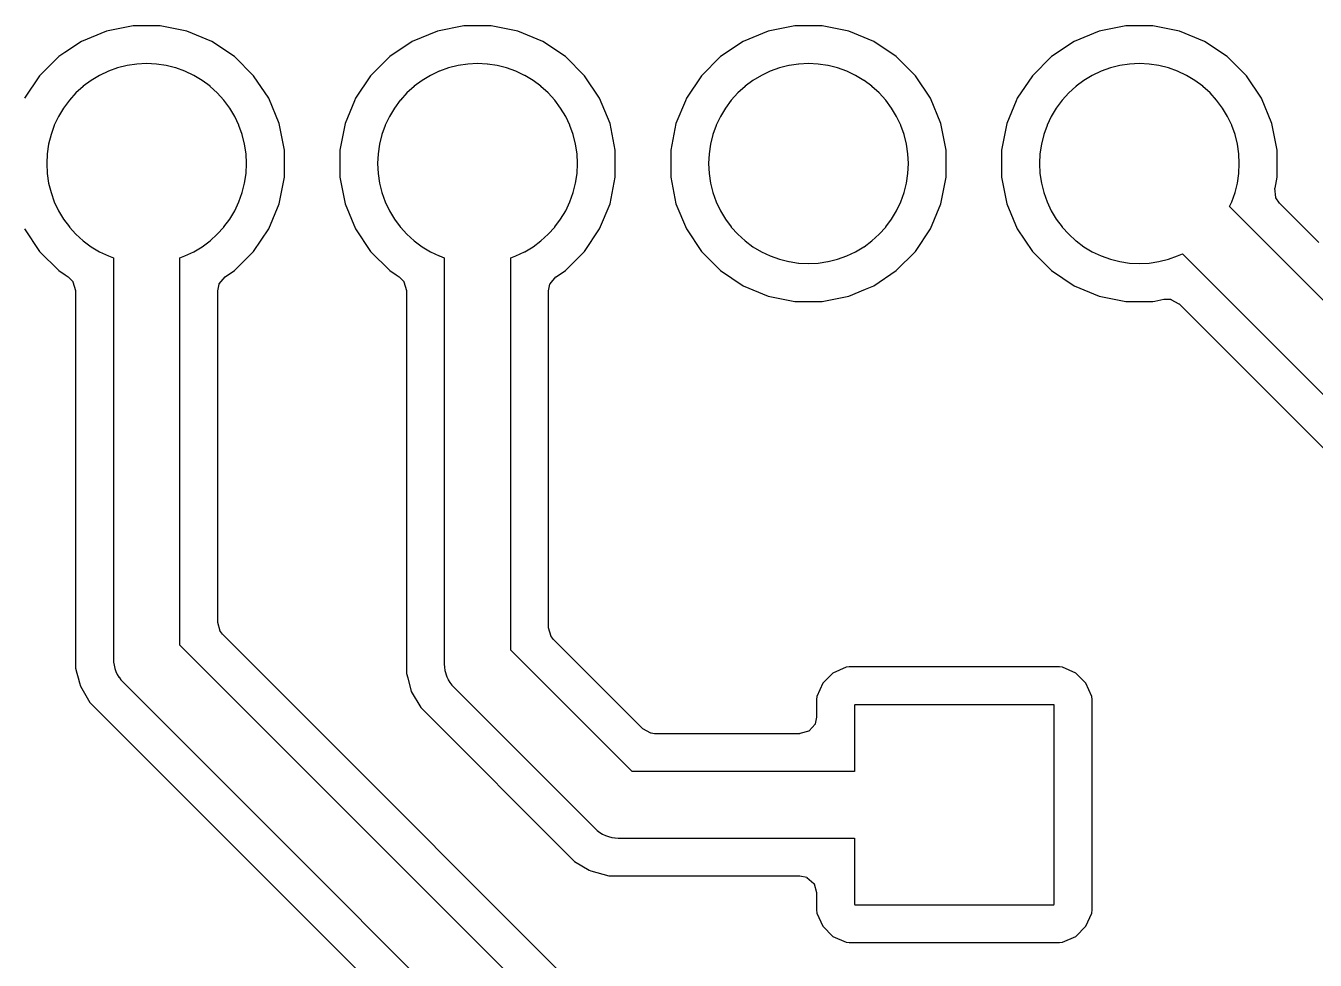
# Model space of a CAD drawing. Header units: metres. Extents: x 92.3 to 181.5, y -134.8 to -50.6.
# Drawn here: x 107.66 to 117.56, y -74.75 to -67.58 of the extents above; entities that cross this region are included whole.
import ezdxf

# ---------------------------------------------------------------- set-up
doc = ezdxf.new("R2010")
doc.units = ezdxf.units.M

msp = doc.modelspace()

# ---------------------------------------------------------------- linework, layer by layer
for points in [[(112.4382, -75.5167), (109.1733, -72.2518), (109.1732, -72.2517), (109.1731, -72.2516), (109.173, -72.2515), (109.1729, -72.2514), (109.1563, -72.2308), (109.1562, -72.2307), (109.1561, -72.2306), (109.1561, -72.2305), (109.156, -72.2304), (109.1559, -72.2303), (109.1559, -72.2302), (109.1558, -72.2301), (109.1558, -72.23), (109.1557, -72.2299), (109.1556, -72.2297), (109.1556, -72.2296), (109.1555, -72.2295), (109.1555, -72.2294), (109.1555, -72.2293), (109.1554, -72.2292), (109.1554, -72.2291), (109.1357, -72.162), (109.1357, -72.1619), (109.1356, -72.1618), (109.1356, -72.1617), (109.1356, -72.1616), (109.1356, -72.1614), (109.1356, -72.1613), (109.1355, -72.1612), (109.1355, -72.1611), (109.1355, -72.161), (109.1355, -72.1609), (109.1355, -72.1607), (109.1355, -72.1606), (109.1355, -69.6163), (109.1355, -69.6162), (109.1355, -69.616), (109.1355, -69.6159), (109.1355, -69.6158), (109.1355, -69.6157), (109.1356, -69.6155), (109.1356, -69.6154), (109.1356, -69.6153), (109.1459, -69.5658), (109.1459, -69.5657), (109.146, -69.5656), (109.146, -69.5654), (109.146, -69.5653), (109.1461, -69.5652), (109.1461, -69.5651), (109.1462, -69.565), (109.1462, -69.5649), (109.1463, -69.5647), (109.1463, -69.5646), (109.1464, -69.5645), (109.1464, -69.5644), (109.1465, -69.5643), (109.1465, -69.5642), (109.1466, -69.5641), (109.1467, -69.564), (109.1467, -69.5639), (109.1468, -69.5638), (109.1469, -69.5637), (109.147, -69.5636), (109.1918, -69.51), (109.1919, -69.5099), (109.1919, -69.5098), (109.192, -69.5097), (109.1921, -69.5096), (109.1922, -69.5096), (109.1923, -69.5095), (109.1924, -69.5094), (109.1925, -69.5093), (109.1925, -69.5093), (109.1926, -69.5092), (109.1927, -69.5091), (109.1928, -69.509), (109.2641, -69.4614), (109.4114, -69.3141), (109.5271, -69.1409), (109.6069, -68.9485), (109.6475, -68.7442), (109.6475, -68.5358), (109.6069, -68.3315), (109.5271, -68.1391), (109.4114, -67.9659), (109.2641, -67.8186), (109.0909, -67.7029), (108.8985, -67.6231), (108.6942, -67.5825), (108.4858, -67.5825), (108.2815, -67.6231), (108.0891, -67.7029), (107.9613, -67.7883), (107.9159, -67.8186), (107.7686, -67.9659), (107.6529, -68.1391)], [(110.1929, -69.1409), (110.3086, -69.3141), (110.4559, -69.4614), (110.5053, -69.4945), (110.5272, -69.509), (110.5273, -69.5091), (110.5274, -69.5092), (110.5275, -69.5093), (110.5276, -69.5094), (110.5277, -69.5094), (110.5278, -69.5095), (110.5279, -69.5096), (110.528, -69.5097), (110.5634, -69.5458), (110.5635, -69.5458), (110.5635, -69.5459), (110.5636, -69.546), (110.5637, -69.5461), (110.5638, -69.5462), (110.5639, -69.5463), (110.5639, -69.5464), (110.564, -69.5465), (110.5641, -69.5466), (110.5641, -69.5467), (110.5642, -69.5468), (110.5642, -69.5469), (110.5643, -69.5471), (110.5644, -69.5472), (110.5644, -69.5473), (110.5645, -69.5474), (110.5645, -69.5475), (110.5645, -69.5476), (110.5646, -69.5477), (110.5646, -69.5479), (110.5843, -69.6149), (110.5843, -69.615), (110.5844, -69.6151), (110.5844, -69.6152), (110.5844, -69.6154), (110.5844, -69.6155), (110.5844, -69.6156), (110.5845, -69.6157), (110.5845, -69.6158), (110.5845, -69.6159), (110.5845, -69.6161), (110.5845, -69.6162), (110.5845, -69.6163), (110.5845, -72.5518), (110.5937, -72.5862), (110.6217, -72.6906), (110.6935, -72.8149), (111.8751, -73.9965), (111.9871, -74.0612), (111.9994, -74.0683), (112.1382, -74.1055), (113.6035, -74.1055), (113.6036, -74.1055), (113.6037, -74.1055), (113.6039, -74.1055), (113.604, -74.1055), (113.6041, -74.1055), (113.6042, -74.1056), (113.6043, -74.1056), (113.6044, -74.1056), (113.6046, -74.1056), (113.6561, -74.1168), (113.6562, -74.1168), (113.6563, -74.1169), (113.6564, -74.1169), (113.6566, -74.117), (113.6567, -74.117), (113.6568, -74.117), (113.6569, -74.1171), (113.657, -74.1171), (113.6571, -74.1172), (113.6572, -74.1172), (113.6574, -74.1173), (113.6575, -74.1174), (113.6576, -74.1174), (113.6577, -74.1175), (113.6578, -74.1175), (113.6579, -74.1176), (113.658, -74.1177), (113.6581, -74.1178), (113.6582, -74.1178), (113.6583, -74.1179), (113.7111, -74.1637), (113.7112, -74.1638), (113.7113, -74.1638), (113.7114, -74.1639), (113.7114, -74.164), (113.7115, -74.1641), (113.7116, -74.1642), (113.7117, -74.1643), (113.7118, -74.1644), (113.7118, -74.1645), (113.7119, -74.1646), (113.712, -74.1647), (113.7121, -74.1648), (113.7121, -74.1649), (113.7122, -74.165), (113.7122, -74.1651), (113.7123, -74.1652), (113.7124, -74.1654), (113.7124, -74.1655), (113.7124, -74.1656), (113.7125, -74.1657), (113.7125, -74.1658), (113.7126, -74.1659), (113.7126, -74.1661), (113.7323, -74.2331), (113.7323, -74.2332), (113.7324, -74.2333), (113.7324, -74.2334), (113.7324, -74.2336), (113.7324, -74.2337), (113.7324, -74.2338), (113.7325, -74.2339), (113.7325, -74.234), (113.7325, -74.2341), (113.7325, -74.2343), (113.7325, -74.2344), (113.7325, -74.2345), (113.7325, -74.3666), (113.7353, -74.3907), (113.78, -74.4919), (113.8581, -74.57), (113.9593, -74.6147), (113.9834, -74.6175), (115.5966, -74.6175), (115.6207, -74.6147), (115.7219, -74.57), (115.8, -74.4919), (115.8447, -74.3907), (115.8475, -74.3666), (115.8475, -72.7534), (115.8447, -72.7293), (115.8, -72.6281), (115.7219, -72.55), (115.6207, -72.5053), (115.5966, -72.5025), (113.9834, -72.5025), (113.9593, -72.5053), (113.8581, -72.55), (113.78, -72.6281), (113.7353, -72.7293), (113.7325, -72.7534), (113.7325, -72.8855), (113.7325, -72.8856), (113.7325, -72.8857), (113.7325, -72.8859), (113.7325, -72.886), (113.7325, -72.8861), (113.7324, -72.8862), (113.7324, -72.8863), (113.7324, -72.8864), (113.7324, -72.8866), (113.7212, -72.9381), (113.7212, -72.9382), (113.7211, -72.9383), (113.7211, -72.9384), (113.7211, -72.9386), (113.721, -72.9387), (113.721, -72.9388), (113.7209, -72.9389), (113.7209, -72.939), (113.7208, -72.9391), (113.7208, -72.9392), (113.7207, -72.9394), (113.7206, -72.9395), (113.7206, -72.9396), (113.7205, -72.9397), (113.7205, -72.9398), (113.7204, -72.9399), (113.7203, -72.94), (113.7202, -72.9401), (113.7202, -72.9402), (113.7201, -72.9403), (113.6743, -72.9931), (113.6742, -72.9932), (113.6742, -72.9933), (113.6741, -72.9934), (113.674, -72.9934), (113.6739, -72.9935), (113.6738, -72.9936), (113.6737, -72.9937), (113.6736, -72.9938), (113.6735, -72.9938), (113.6734, -72.9939), (113.6733, -72.994), (113.6732, -72.9941), (113.6731, -72.9941), (113.673, -72.9942), (113.6729, -72.9942), (113.6728, -72.9943), (113.6726, -72.9944), (113.6725, -72.9944), (113.6724, -72.9944), (113.6723, -72.9945), (113.6722, -72.9945), (113.6721, -72.9946), (113.6719, -72.9946), (113.6049, -73.0143), (113.6048, -73.0143), (113.6047, -73.0144), (113.6046, -73.0144), (113.6044, -73.0144), (113.6043, -73.0144), (113.6042, -73.0144), (113.6041, -73.0145), (113.604, -73.0145), (113.6039, -73.0145), (113.6037, -73.0145), (113.6036, -73.0145), (113.6035, -73.0145), (112.4894, -73.0145), (112.4893, -73.0145), (112.4891, -73.0145), (112.489, -73.0145), (112.4889, -73.0145), (112.4625, -73.0116), (112.4624, -73.0116), (112.4623, -73.0116), (112.4621, -73.0116), (112.462, -73.0116), (112.4619, -73.0115), (112.4618, -73.0115), (112.4617, -73.0115), (112.4615, -73.0114), (112.4614, -73.0114), (112.4613, -73.0114), (112.4612, -73.0113), (112.4611, -73.0113), (112.461, -73.0112), (112.4609, -73.0112), (112.4607, -73.0111), (112.4606, -73.0111), (112.3993, -72.9776), (112.3992, -72.9775), (112.3991, -72.9775), (112.399, -72.9774), (112.3989, -72.9773), (112.3988, -72.9773), (112.3987, -72.9772), (112.3986, -72.9771), (112.3985, -72.977), (112.3984, -72.977), (112.3983, -72.9769), (112.3983, -72.9768), (112.3982, -72.9767), (111.7133, -72.2918), (111.7132, -72.2917), (111.7131, -72.2916), (111.713, -72.2915), (111.7129, -72.2914), (111.6963, -72.2708), (111.6962, -72.2707), (111.6961, -72.2706), (111.6961, -72.2705), (111.696, -72.2704), (111.6959, -72.2703), (111.6959, -72.2702), (111.6958, -72.2701), (111.6958, -72.27), (111.6957, -72.2699), (111.6956, -72.2697), (111.6956, -72.2696), (111.6955, -72.2695), (111.6955, -72.2694), (111.6955, -72.2693), (111.6954, -72.2692), (111.6954, -72.2691), (111.6757, -72.202), (111.6757, -72.2019), (111.6756, -72.2018), (111.6756, -72.2017), (111.6756, -72.2016), (111.6756, -72.2014), (111.6756, -72.2013), (111.6755, -72.2012), (111.6755, -72.2011), (111.6755, -72.201), (111.6755, -72.2009), (111.6755, -72.2007), (111.6755, -72.2006), (111.6755, -69.6163), (111.6755, -69.6162), (111.6755, -69.616), (111.6755, -69.6159), (111.6755, -69.6158), (111.6755, -69.6157), (111.6756, -69.6155), (111.6756, -69.6154), (111.6756, -69.6153), (111.6859, -69.5658), (111.6859, -69.5657), (111.686, -69.5656), (111.686, -69.5654), (111.686, -69.5653), (111.6861, -69.5652), (111.6861, -69.5651), (111.6862, -69.565), (111.6862, -69.5649), (111.6863, -69.5647), (111.6863, -69.5646), (111.6864, -69.5645), (111.6864, -69.5644), (111.6865, -69.5643), (111.6865, -69.5642), (111.6866, -69.5641), (111.6867, -69.564), (111.6867, -69.5639), (111.6868, -69.5638), (111.6869, -69.5637), (111.687, -69.5636), (111.7318, -69.51), (111.7319, -69.5099), (111.7319, -69.5098), (111.732, -69.5097), (111.7321, -69.5096), (111.7322, -69.5096), (111.7323, -69.5095), (111.7324, -69.5094), (111.7325, -69.5093), (111.7325, -69.5093), (111.7326, -69.5092), (111.7327, -69.5091), (111.7328, -69.509), (111.8041, -69.4614), (111.9514, -69.3141), (112.0671, -69.1409), (112.1469, -68.9485), (112.1875, -68.7442), (112.1875, -68.5358), (112.1469, -68.3315), (112.0671, -68.1391), (111.9514, -67.9659), (111.8041, -67.8186), (111.6309, -67.7029), (111.4385, -67.6231), (111.2342, -67.5825), (111.0258, -67.5825), (110.8215, -67.6231), (110.6291, -67.7029), (110.4559, -67.8186), (110.3086, -67.9659), (110.1929, -68.1391), (110.1852, -68.1575), (110.1131, -68.3315), (110.0725, -68.5358), (110.0725, -68.7442), (110.1131, -68.9485), (110.1929, -69.1409)], [(112.7329, -69.1409), (112.8486, -69.3141), (112.9959, -69.4614), (113.1691, -69.5771), (113.3615, -69.6569), (113.5658, -69.6975), (113.7742, -69.6975), (113.8251, -69.6874), (113.9785, -69.6569), (114.1076, -69.6034), (114.1709, -69.5771), (114.3441, -69.4614), (114.4914, -69.3141), (114.6071, -69.1409), (114.6869, -68.9485), (114.7275, -68.7442), (114.7275, -68.5358), (114.6869, -68.3315), (114.6071, -68.1391), (114.4914, -67.9659), (114.3441, -67.8186), (114.1709, -67.7029), (113.9785, -67.6231), (113.7742, -67.5825), (113.5658, -67.5825), (113.3615, -67.6231), (113.1691, -67.7029), (112.9959, -67.8186), (112.8486, -67.9659), (112.7329, -68.1391), (112.7252, -68.1575), (112.6531, -68.3315), (112.6125, -68.5358), (112.6125, -68.7442), (112.6531, -68.9485), (112.7329, -69.1409)], [(117.588, -69.2465), (117.2861, -68.9446), (117.286, -68.9445), (117.2859, -68.9444), (117.2858, -68.9443), (117.2857, -68.9443), (117.2857, -68.9442), (117.2856, -68.9441), (117.2855, -68.944), (117.2854, -68.9439), (117.2854, -68.9438), (117.2854, -68.9438), (117.2577, -68.9015), (117.2577, -68.9014), (117.2576, -68.9013), (117.2575, -68.9012), (117.2575, -68.9011), (117.2574, -68.901), (117.2574, -68.9009), (117.2573, -68.9008), (117.2573, -68.9007), (117.2572, -68.9006), (117.2572, -68.9005), (117.2571, -68.9003), (117.2571, -68.9002), (117.2571, -68.9001), (117.257, -68.9), (117.257, -68.8999), (117.257, -68.8997), (117.257, -68.8996), (117.257, -68.8995), (117.2569, -68.8994), (117.2569, -68.8993), (117.2507, -68.8297), (117.2507, -68.8295), (117.2507, -68.8294), (117.2507, -68.8293), (117.2507, -68.8292), (117.2507, -68.8291), (117.2507, -68.8289), (117.2507, -68.8288), (117.2507, -68.8287), (117.2507, -68.8286), (117.2507, -68.8285), (117.2508, -68.8284), (117.2508, -68.8282), (117.2675, -68.7442), (117.2675, -68.5358), (117.2269, -68.3315), (117.1471, -68.1391), (117.0314, -67.9659), (116.8841, -67.8186), (116.7109, -67.7029), (116.5185, -67.6231), (116.3142, -67.5825), (116.1058, -67.5825), (115.9015, -67.6231), (115.7091, -67.7029), (115.5359, -67.8186), (115.3886, -67.9659), (115.2729, -68.1391), (115.2652, -68.1575), (115.1931, -68.3315), (115.1525, -68.5358)], [(112.3557, -75.8449), (108.8451, -72.3343), (108.8451, -69.3624), (108.8833, -69.3487), (108.8834, -69.3487), (108.8835, -69.3486), (108.8836, -69.3486), (108.8837, -69.3485), (108.9513, -69.3165), (108.9515, -69.3165), (108.9516, -69.3164), (108.9517, -69.3164), (108.9518, -69.3163), (109.0159, -69.2779), (109.016, -69.2778), (109.0161, -69.2777), (109.0162, -69.2777), (109.0163, -69.2776), (109.0764, -69.233), (109.0765, -69.233), (109.0766, -69.2329), (109.0767, -69.2328), (109.0768, -69.2327), (109.1322, -69.1825), (109.1323, -69.1824), (109.1324, -69.1824), (109.1324, -69.1823), (109.1325, -69.1822), (109.1827, -69.1268), (109.1828, -69.1267), (109.1829, -69.1266), (109.183, -69.1265), (109.183, -69.1264), (109.2276, -69.0663), (109.2277, -69.0662), (109.2277, -69.0661), (109.2278, -69.066), (109.2279, -69.0659), (109.2663, -69.0018), (109.2664, -69.0017), (109.2664, -69.0016), (109.2665, -69.0015), (109.2665, -69.0013), (109.2985, -68.9337), (109.2986, -68.9336), (109.2986, -68.9335), (109.2987, -68.9334), (109.2987, -68.9333), (109.3239, -68.8629), (109.3239, -68.8629), (109.3239, -68.8629), (109.3239, -68.8628), (109.324, -68.8626), (109.324, -68.8625), (109.324, -68.8624), (109.3422, -68.7899), (109.3422, -68.7898), (109.3423, -68.7896), (109.3423, -68.7895), (109.3423, -68.7894), (109.3533, -68.7154), (109.3533, -68.7153), (109.3533, -68.7152), (109.3533, -68.7151), (109.3533, -68.7149), (109.357, -68.6402), (109.357, -68.6401), (109.357, -68.64), (109.357, -68.6399), (109.357, -68.6398), (109.3533, -68.5651), (109.3533, -68.5649), (109.3533, -68.5648), (109.3533, -68.5647), (109.3533, -68.5646), (109.3423, -68.4906), (109.3423, -68.4905), (109.3423, -68.4904), (109.3422, -68.4902), (109.3422, -68.4901), (109.324, -68.4176), (109.324, -68.4175), (109.324, -68.4174), (109.3239, -68.4172), (109.3239, -68.4171), (109.2987, -68.3467), (109.2987, -68.3466), (109.2986, -68.3465), (109.2986, -68.3464), (109.2985, -68.3463), (109.2665, -68.2787), (109.2665, -68.2785), (109.2664, -68.2784), (109.2664, -68.2783), (109.2663, -68.2782), (109.2279, -68.2141), (109.2278, -68.214), (109.2277, -68.2139), (109.2277, -68.2138), (109.2276, -68.2137), (109.183, -68.1536), (109.183, -68.1535), (109.1829, -68.1534), (109.1828, -68.1533), (109.1827, -68.1532), (109.1325, -68.0978), (109.1324, -68.0977), (109.1324, -68.0976), (109.1323, -68.0976), (109.1322, -68.0975), (109.0768, -68.0473), (109.0767, -68.0472), (109.0766, -68.0471), (109.0765, -68.047), (109.0764, -68.047), (109.0163, -68.0024), (109.0162, -68.0023), (109.0161, -68.0023), (109.016, -68.0022), (109.0159, -68.0021), (108.9518, -67.9637), (108.9517, -67.9636), (108.9516, -67.9636), (108.9515, -67.9635), (108.9513, -67.9635), (108.8837, -67.9315), (108.8836, -67.9314), (108.8835, -67.9314), (108.8834, -67.9313), (108.8833, -67.9313), (108.8129, -67.9061), (108.8128, -67.9061), (108.8126, -67.906), (108.8125, -67.906), (108.8124, -67.906), (108.7399, -67.8878), (108.7398, -67.8878), (108.7396, -67.8877), (108.7395, -67.8877), (108.7394, -67.8877), (108.6654, -67.8767), (108.6653, -67.8767), (108.6652, -67.8767), (108.6651, -67.8767), (108.6649, -67.8767), (108.5902, -67.873), (108.5901, -67.873), (108.59, -67.873), (108.5899, -67.873), (108.5898, -67.873), (108.5151, -67.8767), (108.5149, -67.8767), (108.5148, -67.8767), (108.5147, -67.8767), (108.5146, -67.8767), (108.4406, -67.8877), (108.4405, -67.8877), (108.4404, -67.8877), (108.4402, -67.8878), (108.4401, -67.8878), (108.3676, -67.906), (108.3675, -67.906), (108.3674, -67.906), (108.3672, -67.9061), (108.3671, -67.9061), (108.2967, -67.9313), (108.2966, -67.9313), (108.2965, -67.9314), (108.2964, -67.9314), (108.2963, -67.9315), (108.2287, -67.9635), (108.2285, -67.9635), (108.2284, -67.9636), (108.2283, -67.9636), (108.2282, -67.9637), (108.1641, -68.0021), (108.164, -68.0022), (108.1639, -68.0023), (108.1638, -68.0023), (108.1637, -68.0024), (108.1036, -68.047), (108.1035, -68.047), (108.1034, -68.0471), (108.1033, -68.0472), (108.1032, -68.0473), (108.0478, -68.0975), (108.0477, -68.0976), (108.0476, -68.0976), (108.0476, -68.0977), (108.0475, -68.0978), (107.9973, -68.1532), (107.9972, -68.1533), (107.9971, -68.1534), (107.997, -68.1535), (107.997, -68.1536), (107.9524, -68.2137), (107.9523, -68.2138), (107.9523, -68.2139), (107.9522, -68.214), (107.9521, -68.2141), (107.9137, -68.2782), (107.9136, -68.2783), (107.9136, -68.2784), (107.9135, -68.2785), (107.9135, -68.2787), (107.8815, -68.3463), (107.8814, -68.3464), (107.8814, -68.3465), (107.8813, -68.3466), (107.8813, -68.3467), (107.8561, -68.4171), (107.8561, -68.4172), (107.856, -68.4174), (107.856, -68.4175), (107.856, -68.4176), (107.8378, -68.4901), (107.8378, -68.4902), (107.8377, -68.4904), (107.8377, -68.4905), (107.8377, -68.4906), (107.8267, -68.5646), (107.8267, -68.5647), (107.8267, -68.5648), (107.8267, -68.5649), (107.8267, -68.5651), (107.823, -68.6398), (107.823, -68.6399), (107.823, -68.64), (107.823, -68.6401), (107.823, -68.6402), (107.8267, -68.7149), (107.8267, -68.7151), (107.8267, -68.7152), (107.8267, -68.7153), (107.8267, -68.7154), (107.8377, -68.7894), (107.8377, -68.7895), (107.8377, -68.7896), (107.8378, -68.7898), (107.8378, -68.7899), (107.856, -68.8624), (107.856, -68.8625), (107.856, -68.8626), (107.8561, -68.8628), (107.8561, -68.8629), (107.8813, -68.9333), (107.8813, -68.9334), (107.8814, -68.9335), (107.8814, -68.9336), (107.8815, -68.9337), (107.9135, -69.0013), (107.9135, -69.0015), (107.9136, -69.0016), (107.9136, -69.0017), (107.9137, -69.0018), (107.9521, -69.0659), (107.9522, -69.066), (107.9523, -69.0661), (107.9523, -69.0662), (107.9524, -69.0663), (107.997, -69.1264), (107.997, -69.1265), (107.9971, -69.1266), (107.9972, -69.1267), (107.9973, -69.1268), (108.0475, -69.1822), (108.0476, -69.1823), (108.0476, -69.1824), (108.0477, -69.1824), (108.0478, -69.1825), (108.1032, -69.2327), (108.1033, -69.2328), (108.1034, -69.2329), (108.1035, -69.233), (108.1036, -69.233), (108.1637, -69.2776), (108.1638, -69.2777), (108.1639, -69.2777), (108.164, -69.2778), (108.1641, -69.2779), (108.2282, -69.3163), (108.2283, -69.3164), (108.2284, -69.3164), (108.2285, -69.3165), (108.2287, -69.3165), (108.2963, -69.3485), (108.2964, -69.3486), (108.2965, -69.3486), (108.2966, -69.3487), (108.2967, -69.3487), (108.3349, -69.3624), (108.3349, -72.44), (108.3349, -72.4401), (108.3349, -72.4402), (108.3361, -72.4648), (108.3361, -72.4649), (108.3361, -72.465), (108.3361, -72.4651), (108.3361, -72.4653), (108.3397, -72.4895), (108.3398, -72.4897), (108.3398, -72.4898), (108.3398, -72.4899), (108.3398, -72.49), (108.3458, -72.5138), (108.3458, -72.5138)], [(110.8858, -72.5538), (110.8858, -72.5539), (110.8859, -72.554), (110.8859, -72.5542), (110.8859, -72.5543), (110.8942, -72.5774), (110.8942, -72.5775), (110.8943, -72.5776), (110.8943, -72.5777), (110.8944, -72.5779), (110.9049, -72.6), (110.9049, -72.6002), (110.905, -72.6003), (110.9051, -72.6004), (110.9051, -72.6005), (110.9177, -72.6215), (110.9178, -72.6216), (110.9179, -72.6217), (110.9179, -72.6218), (110.918, -72.6219), (110.9326, -72.6417), (110.9327, -72.6418), (110.9328, -72.6418), (110.9329, -72.6419), (110.9329, -72.642), (110.9494, -72.6602), (110.9495, -72.6603), (110.9496, -72.6604), (112.0296, -73.7404), (112.0297, -73.7405), (112.0298, -73.7406), (112.048, -73.7571), (112.0481, -73.7571), (112.0482, -73.7572), (112.0482, -73.7573), (112.0483, -73.7574), (112.0681, -73.772), (112.0682, -73.7721), (112.0683, -73.7721), (112.0684, -73.7722), (112.0685, -73.7723), (112.0895, -73.7849), (112.0896, -73.7849), (112.0897, -73.785), (112.0898, -73.7851), (112.09, -73.7851), (112.1121, -73.7956), (112.1123, -73.7957), (112.1124, -73.7957), (112.1125, -73.7958), (112.1126, -73.7958), (112.1357, -73.8041), (112.1358, -73.8041), (112.1359, -73.8041), (112.1361, -73.8042), (112.1362, -73.8042), (112.16, -73.8102), (112.1601, -73.8102), (112.1602, -73.8102), (112.1603, -73.8102), (112.1605, -73.8103), (112.1847, -73.8139), (112.1849, -73.8139), (112.185, -73.8139), (112.1851, -73.8139), (112.1852, -73.8139), (112.2098, -73.8151), (112.2099, -73.8151), (112.21, -73.8151), (114.023, -73.8151), (114.023, -74.322), (114.023, -74.3221), (114.023, -74.3222), (114.023, -74.3224), (114.023, -74.3225), (114.023, -74.3226), (114.0231, -74.3227), (114.0231, -74.3229), (114.0231, -74.323), (114.0231, -74.3231), (114.0231, -74.3232), (114.0232, -74.3233), (114.0232, -74.3235), (114.0233, -74.3236), (114.0233, -74.3237), (114.0233, -74.3238), (114.0234, -74.3239), (114.0234, -74.324), (114.0235, -74.3241), (114.0235, -74.3242), (114.0236, -74.3244), (114.0236, -74.3245), (114.0237, -74.3246), (114.0238, -74.3247), (114.0238, -74.3248), (114.0239, -74.3249), (114.024, -74.325), (114.0241, -74.3251), (114.0241, -74.3252), (114.0242, -74.3253), (114.0243, -74.3254), (114.0244, -74.3254), (114.0245, -74.3255), (114.0246, -74.3256), (114.0246, -74.3257), (114.0247, -74.3258), (114.0248, -74.3259), (114.0249, -74.3259), (114.025, -74.326), (114.0251, -74.3261), (114.0252, -74.3262), (114.0253, -74.3262), (114.0254, -74.3263), (114.0255, -74.3264), (114.0256, -74.3264), (114.0258, -74.3265), (114.0259, -74.3265), (114.026, -74.3266), (114.0261, -74.3266), (114.0262, -74.3267), (114.0263, -74.3267), (114.0264, -74.3267), (114.0265, -74.3268), (114.0267, -74.3268), (114.0268, -74.3269), (114.0269, -74.3269), (114.027, -74.3269), (114.0271, -74.3269), (114.0273, -74.3269), (114.0274, -74.327), (114.0275, -74.327), (114.0276, -74.327), (114.0278, -74.327), (114.0279, -74.327), (114.028, -74.327), (115.552, -74.327), (115.5521, -74.327), (115.5522, -74.327), (115.5524, -74.327), (115.5525, -74.327), (115.5526, -74.327), (115.5527, -74.3269), (115.5529, -74.3269), (115.553, -74.3269), (115.5531, -74.3269), (115.5532, -74.3269), (115.5533, -74.3268), (115.5535, -74.3268), (115.5536, -74.3267), (115.5537, -74.3267), (115.5538, -74.3267), (115.5539, -74.3266), (115.554, -74.3266), (115.5541, -74.3265), (115.5542, -74.3265), (115.5544, -74.3264), (115.5545, -74.3264), (115.5546, -74.3263), (115.5547, -74.3262), (115.5548, -74.3262), (115.5549, -74.3261), (115.555, -74.326), (115.5551, -74.3259), (115.5552, -74.3259), (115.5553, -74.3258), (115.5554, -74.3257), (115.5554, -74.3256), (115.5555, -74.3255), (115.5556, -74.3254), (115.5557, -74.3254), (115.5558, -74.3253), (115.5559, -74.3252), (115.5559, -74.3251), (115.556, -74.325), (115.5561, -74.3249), (115.5562, -74.3248), (115.5562, -74.3247), (115.5563, -74.3246), (115.5564, -74.3245), (115.5564, -74.3244), (115.5565, -74.3242), (115.5565, -74.3241), (115.5566, -74.324), (115.5566, -74.3239), (115.5567, -74.3238), (115.5567, -74.3237), (115.5567, -74.3236), (115.5568, -74.3235), (115.5568, -74.3233), (115.5569, -74.3232), (115.5569, -74.3231), (115.5569, -74.323), (115.5569, -74.3229), (115.5569, -74.3227), (115.557, -74.3226), (115.557, -74.3225), (115.557, -74.3224), (115.557, -74.3222), (115.557, -74.3221), (115.557, -74.322), (115.557, -72.798), (115.557, -72.7979), (115.557, -72.7978), (115.557, -72.7976), (115.557, -72.7975), (115.557, -72.7974), (115.5569, -72.7973), (115.5569, -72.7971), (115.5569, -72.797), (115.5569, -72.7969), (115.5569, -72.7968), (115.5568, -72.7967), (115.5568, -72.7965), (115.5567, -72.7964), (115.5567, -72.7963), (115.5567, -72.7962), (115.5566, -72.7961), (115.5566, -72.796), (115.5565, -72.7959), (115.5565, -72.7958), (115.5564, -72.7956), (115.5564, -72.7955), (115.5563, -72.7954), (115.5562, -72.7953), (115.5562, -72.7952), (115.5561, -72.7951), (115.556, -72.795), (115.5559, -72.7949), (115.5559, -72.7948), (115.5558, -72.7947), (115.5557, -72.7946), (115.5556, -72.7946), (115.5555, -72.7945), (115.5554, -72.7944), (115.5554, -72.7943), (115.5553, -72.7942), (115.5552, -72.7941), (115.5551, -72.7941), (115.555, -72.794), (115.5549, -72.7939), (115.5548, -72.7938), (115.5547, -72.7938), (115.5546, -72.7937), (115.5545, -72.7936), (115.5544, -72.7936), (115.5542, -72.7935), (115.5541, -72.7935), (115.554, -72.7934), (115.5539, -72.7934), (115.5538, -72.7933), (115.5537, -72.7933), (115.5536, -72.7933), (115.5535, -72.7932), (115.5533, -72.7932), (115.5532, -72.7931), (115.5531, -72.7931), (115.553, -72.7931), (115.5529, -72.7931), (115.5527, -72.7931), (115.5526, -72.793), (115.5525, -72.793), (115.5524, -72.793), (115.5522, -72.793), (115.5521, -72.793), (115.552, -72.793), (114.028, -72.793), (114.0279, -72.793), (114.0278, -72.793), (114.0276, -72.793), (114.0275, -72.793), (114.0274, -72.793), (114.0273, -72.7931), (114.0271, -72.7931), (114.027, -72.7931), (114.0269, -72.7931), (114.0268, -72.7931), (114.0267, -72.7932), (114.0265, -72.7932), (114.0264, -72.7933), (114.0263, -72.7933), (114.0262, -72.7933), (114.0261, -72.7934), (114.026, -72.7934), (114.0259, -72.7935), (114.0258, -72.7935), (114.0256, -72.7936), (114.0255, -72.7936), (114.0254, -72.7937), (114.0253, -72.7938), (114.0252, -72.7938), (114.0251, -72.7939), (114.025, -72.794), (114.0249, -72.7941), (114.0248, -72.7941), (114.0247, -72.7942), (114.0246, -72.7943), (114.0246, -72.7944), (114.0245, -72.7945), (114.0244, -72.7946), (114.0243, -72.7946), (114.0242, -72.7947), (114.0241, -72.7948), (114.0241, -72.7949), (114.024, -72.795), (114.0239, -72.7951), (114.0238, -72.7952), (114.0238, -72.7953), (114.0237, -72.7954), (114.0236, -72.7955), (114.0236, -72.7956), (114.0235, -72.7958), (114.0235, -72.7959), (114.0234, -72.796), (114.0234, -72.7961), (114.0233, -72.7962), (114.0233, -72.7963), (114.0233, -72.7964), (114.0232, -72.7965), (114.0232, -72.7967), (114.0231, -72.7968), (114.0231, -72.7969), (114.0231, -72.797), (114.0231, -72.7971), (114.0231, -72.7973), (114.023, -72.7974), (114.023, -72.7975), (114.023, -72.7976), (114.023, -72.7978), (114.023, -72.7979), (114.023, -72.798), (114.023, -73.3049), (112.3157, -73.3049), (111.3851, -72.3743), (111.3851, -69.3624), (111.4233, -69.3487), (111.4234, -69.3487), (111.4235, -69.3486), (111.4236, -69.3486), (111.4237, -69.3485), (111.4913, -69.3165), (111.4915, -69.3165), (111.4916, -69.3164), (111.4917, -69.3164), (111.4918, -69.3163), (111.5559, -69.2779), (111.556, -69.2778), (111.5561, -69.2777), (111.5562, -69.2777), (111.5563, -69.2776), (111.6164, -69.233), (111.6165, -69.233), (111.6166, -69.2329), (111.6167, -69.2328), (111.6168, -69.2327), (111.6722, -69.1825), (111.6723, -69.1824), (111.6724, -69.1824), (111.6724, -69.1823), (111.6725, -69.1822), (111.7227, -69.1268), (111.7228, -69.1267), (111.7229, -69.1266), (111.723, -69.1265), (111.723, -69.1264), (111.7676, -69.0663), (111.7677, -69.0662), (111.7677, -69.0661), (111.7678, -69.066), (111.7679, -69.0659), (111.8063, -69.0018), (111.8064, -69.0017), (111.8064, -69.0016), (111.8065, -69.0015), (111.8065, -69.0013), (111.8385, -68.9337), (111.8386, -68.9336), (111.8386, -68.9335), (111.8387, -68.9334), (111.8387, -68.9333), (111.8639, -68.8629), (111.8639, -68.8629), (111.8639, -68.8629), (111.8639, -68.8628), (111.864, -68.8626), (111.864, -68.8625), (111.864, -68.8624), (111.8822, -68.7899), (111.8822, -68.7898), (111.8823, -68.7896), (111.8823, -68.7895), (111.8823, -68.7894), (111.8933, -68.7154), (111.8933, -68.7153), (111.8933, -68.7152), (111.8933, -68.7151), (111.8933, -68.7149), (111.897, -68.6402), (111.897, -68.6401), (111.897, -68.64), (111.897, -68.6399), (111.897, -68.6398), (111.8933, -68.5651), (111.8933, -68.5649), (111.8933, -68.5648), (111.8933, -68.5647), (111.8933, -68.5646), (111.8823, -68.4906), (111.8823, -68.4905), (111.8823, -68.4904), (111.8822, -68.4902), (111.8822, -68.4901), (111.864, -68.4176), (111.864, -68.4175), (111.864, -68.4174), (111.8639, -68.4172), (111.8639, -68.4171), (111.8387, -68.3467), (111.8387, -68.3466), (111.8386, -68.3465), (111.8386, -68.3464), (111.8385, -68.3463), (111.8065, -68.2787), (111.8065, -68.2785), (111.8064, -68.2784), (111.8064, -68.2783), (111.8063, -68.2782), (111.7679, -68.2141), (111.7678, -68.214), (111.7677, -68.2139), (111.7677, -68.2138), (111.7676, -68.2137), (111.723, -68.1536), (111.723, -68.1535), (111.7229, -68.1534), (111.7228, -68.1533), (111.7227, -68.1532), (111.6725, -68.0978), (111.6724, -68.0977), (111.6724, -68.0976), (111.6723, -68.0976), (111.6722, -68.0975), (111.6168, -68.0473), (111.6167, -68.0472), (111.6166, -68.0471), (111.6165, -68.047), (111.6164, -68.047), (111.5563, -68.0024), (111.5562, -68.0023), (111.5561, -68.0023), (111.556, -68.0022), (111.5559, -68.0021), (111.4918, -67.9637), (111.4917, -67.9636), (111.4916, -67.9636), (111.4915, -67.9635), (111.4913, -67.9635), (111.4237, -67.9315), (111.4236, -67.9314), (111.4235, -67.9314), (111.4234, -67.9313), (111.4233, -67.9313), (111.3529, -67.9061), (111.3528, -67.9061), (111.3526, -67.906), (111.3525, -67.906), (111.3524, -67.906), (111.2799, -67.8878), (111.2798, -67.8878), (111.2796, -67.8877), (111.2795, -67.8877), (111.2794, -67.8877), (111.2054, -67.8767), (111.2053, -67.8767), (111.2052, -67.8767), (111.2051, -67.8767), (111.2049, -67.8767), (111.1302, -67.873), (111.1301, -67.873), (111.13, -67.873), (111.1299, -67.873), (111.1298, -67.873), (111.0551, -67.8767), (111.0549, -67.8767), (111.0548, -67.8767), (111.0547, -67.8767), (111.0546, -67.8767), (110.9806, -67.8877), (110.9805, -67.8877), (110.9804, -67.8877), (110.9802, -67.8878), (110.9801, -67.8878), (110.9076, -67.906), (110.9075, -67.906), (110.9074, -67.906), (110.9072, -67.9061), (110.9071, -67.9061), (110.8367, -67.9313), (110.8366, -67.9313), (110.8365, -67.9314), (110.8364, -67.9314), (110.8363, -67.9315), (110.7687, -67.9635), (110.7685, -67.9635), (110.7684, -67.9636), (110.7683, -67.9636), (110.7682, -67.9637), (110.7041, -68.0021), (110.704, -68.0022), (110.7039, -68.0023), (110.7038, -68.0023), (110.7037, -68.0024), (110.6436, -68.047), (110.6435, -68.047), (110.6434, -68.0471), (110.6433, -68.0472), (110.6432, -68.0473), (110.5878, -68.0975), (110.5877, -68.0976), (110.5876, -68.0976), (110.5876, -68.0977), (110.5875, -68.0978), (110.5373, -68.1532), (110.5372, -68.1533), (110.5371, -68.1534), (110.537, -68.1535), (110.537, -68.1536), (110.4924, -68.2137), (110.4923, -68.2138), (110.4923, -68.2139), (110.4922, -68.214), (110.4921, -68.2141), (110.4537, -68.2782), (110.4536, -68.2783), (110.4536, -68.2784), (110.4535, -68.2785), (110.4535, -68.2787), (110.4215, -68.3463), (110.4214, -68.3464), (110.4214, -68.3465), (110.4213, -68.3466), (110.4213, -68.3467), (110.3961, -68.4171), (110.3961, -68.4172), (110.396, -68.4174), (110.396, -68.4175), (110.396, -68.4176), (110.3778, -68.4901), (110.3778, -68.4902), (110.3777, -68.4904), (110.3777, -68.4905), (110.3777, -68.4906), (110.3667, -68.5646), (110.3667, -68.5647), (110.3667, -68.5648), (110.3667, -68.5649), (110.3667, -68.5651), (110.363, -68.6398), (110.363, -68.6399), (110.363, -68.64), (110.363, -68.6401), (110.363, -68.6402), (110.3667, -68.7149), (110.3667, -68.7151), (110.3667, -68.7152), (110.3667, -68.7153), (110.3667, -68.7154), (110.3777, -68.7894), (110.3777, -68.7895), (110.3777, -68.7896), (110.3778, -68.7898), (110.3778, -68.7899), (110.396, -68.8624), (110.396, -68.8625), (110.396, -68.8626), (110.3961, -68.8628), (110.3961, -68.8629), (110.4213, -68.9333), (110.4213, -68.9334), (110.4214, -68.9335), (110.4214, -68.9336), (110.4215, -68.9337), (110.4535, -69.0013), (110.4535, -69.0015), (110.4536, -69.0016), (110.4536, -69.0017), (110.4537, -69.0018), (110.4921, -69.0659), (110.4922, -69.066), (110.4923, -69.0661), (110.4923, -69.0662), (110.4924, -69.0663), (110.537, -69.1264), (110.537, -69.1265), (110.5371, -69.1266), (110.5372, -69.1267), (110.5373, -69.1268), (110.5875, -69.1822), (110.5876, -69.1823), (110.5876, -69.1824), (110.5877, -69.1824), (110.5878, -69.1825), (110.6432, -69.2327), (110.6433, -69.2328), (110.6434, -69.2329), (110.6435, -69.233), (110.6436, -69.233), (110.7037, -69.2776), (110.7038, -69.2777), (110.7039, -69.2777), (110.704, -69.2778), (110.7041, -69.2779), (110.7682, -69.3163), (110.7683, -69.3164), (110.7684, -69.3164), (110.7685, -69.3165), (110.7687, -69.3165), (110.8363, -69.3485), (110.8364, -69.3486), (110.8365, -69.3486), (110.8366, -69.3487), (110.8367, -69.3487), (110.8749, -69.3624), (110.8749, -72.48), (110.8749, -72.4801), (110.8749, -72.4802), (110.8761, -72.5048), (110.8761, -72.5049), (110.8761, -72.505), (110.8761, -72.5051), (110.8761, -72.5053), (110.8797, -72.5295), (110.8798, -72.5297), (110.8798, -72.5298), (110.8798, -72.5299), (110.8798, -72.53), (110.8858, -72.5538), (110.8858, -72.5538)], [(113.4471, -69.3739), (113.4471, -69.3739), (113.4472, -69.3739), (113.4474, -69.374), (113.4475, -69.374), (113.4476, -69.374), (113.5201, -69.3922), (113.5202, -69.3922), (113.5204, -69.3923), (113.5205, -69.3923), (113.5206, -69.3923), (113.5946, -69.4033), (113.5947, -69.4033), (113.5948, -69.4033), (113.5949, -69.4033), (113.5951, -69.4033), (113.6698, -69.407), (113.6699, -69.407), (113.67, -69.407), (113.6701, -69.407), (113.6702, -69.407), (113.7449, -69.4033), (113.7451, -69.4033), (113.7452, -69.4033), (113.7453, -69.4033), (113.7454, -69.4033), (113.8194, -69.3923), (113.8195, -69.3923), (113.8196, -69.3923), (113.8198, -69.3922), (113.8199, -69.3922), (113.8924, -69.374), (113.8925, -69.374), (113.8926, -69.374), (113.8928, -69.3739), (113.8929, -69.3739), (113.9633, -69.3487), (113.9634, -69.3487), (113.9635, -69.3486), (113.9636, -69.3486), (113.9637, -69.3485), (114.0313, -69.3165), (114.0315, -69.3165), (114.0316, -69.3164), (114.0317, -69.3164), (114.0318, -69.3163), (114.0959, -69.2779), (114.096, -69.2778), (114.0961, -69.2777), (114.0962, -69.2777), (114.0963, -69.2776), (114.1564, -69.233), (114.1565, -69.233), (114.1566, -69.2329), (114.1567, -69.2328), (114.1568, -69.2327), (114.2122, -69.1825), (114.2123, -69.1824), (114.2124, -69.1824), (114.2124, -69.1823), (114.2125, -69.1822), (114.2627, -69.1268), (114.2628, -69.1267), (114.2629, -69.1266), (114.263, -69.1265), (114.263, -69.1264), (114.3076, -69.0663), (114.3077, -69.0662), (114.3077, -69.0661), (114.3078, -69.066), (114.3079, -69.0659), (114.3463, -69.0018), (114.3464, -69.0017), (114.3464, -69.0016), (114.3465, -69.0015), (114.3465, -69.0013), (114.3785, -68.9337), (114.3786, -68.9336), (114.3786, -68.9335), (114.3787, -68.9334), (114.3787, -68.9333), (114.4039, -68.8629), (114.4039, -68.8629), (114.4039, -68.8629), (114.4039, -68.8628), (114.404, -68.8626), (114.404, -68.8625), (114.404, -68.8624), (114.4222, -68.7899), (114.4222, -68.7898), (114.4223, -68.7896), (114.4223, -68.7895), (114.4223, -68.7894), (114.4333, -68.7154), (114.4333, -68.7153), (114.4333, -68.7152), (114.4333, -68.7151), (114.4333, -68.7149), (114.437, -68.6402), (114.437, -68.6401), (114.437, -68.64), (114.437, -68.6399), (114.437, -68.6398), (114.4333, -68.5651), (114.4333, -68.5649), (114.4333, -68.5648), (114.4333, -68.5647), (114.4333, -68.5646), (114.4223, -68.4906), (114.4223, -68.4905), (114.4223, -68.4904), (114.4222, -68.4902), (114.4222, -68.4901), (114.404, -68.4176), (114.404, -68.4175), (114.404, -68.4174), (114.4039, -68.4172), (114.4039, -68.4171), (114.3787, -68.3467), (114.3787, -68.3466), (114.3786, -68.3465), (114.3786, -68.3464), (114.3785, -68.3463), (114.3465, -68.2787), (114.3465, -68.2785), (114.3464, -68.2784), (114.3464, -68.2783), (114.3463, -68.2782), (114.3079, -68.2141), (114.3078, -68.214), (114.3077, -68.2139), (114.3077, -68.2138), (114.3076, -68.2137), (114.263, -68.1536), (114.263, -68.1535), (114.2629, -68.1534), (114.2628, -68.1533), (114.2627, -68.1532), (114.2125, -68.0978), (114.2124, -68.0977), (114.2124, -68.0976), (114.2123, -68.0976), (114.2122, -68.0975), (114.1568, -68.0473), (114.1567, -68.0472), (114.1566, -68.0471), (114.1565, -68.047), (114.1564, -68.047), (114.0963, -68.0024), (114.0962, -68.0023), (114.0961, -68.0023), (114.096, -68.0022), (114.0959, -68.0021), (114.0318, -67.9637), (114.0317, -67.9636), (114.0316, -67.9636), (114.0315, -67.9635), (114.0313, -67.9635), (113.9637, -67.9315), (113.9636, -67.9314), (113.9635, -67.9314), (113.9634, -67.9313), (113.9633, -67.9313), (113.8929, -67.9061), (113.8928, -67.9061), (113.8926, -67.906), (113.8925, -67.906), (113.8924, -67.906), (113.8199, -67.8878), (113.8198, -67.8878), (113.8196, -67.8877), (113.8195, -67.8877), (113.8194, -67.8877), (113.7454, -67.8767), (113.7453, -67.8767), (113.7452, -67.8767), (113.7451, -67.8767), (113.7449, -67.8767), (113.6702, -67.873), (113.6701, -67.873), (113.67, -67.873), (113.6699, -67.873), (113.6698, -67.873), (113.5951, -67.8767), (113.5949, -67.8767), (113.5948, -67.8767), (113.5947, -67.8767), (113.5946, -67.8767), (113.5206, -67.8877), (113.5205, -67.8877), (113.5204, -67.8877), (113.5202, -67.8878), (113.5201, -67.8878), (113.4476, -67.906), (113.4475, -67.906), (113.4474, -67.906), (113.4472, -67.9061), (113.4471, -67.9061), (113.3767, -67.9313), (113.3766, -67.9313), (113.3765, -67.9314), (113.3764, -67.9314), (113.3763, -67.9315), (113.3087, -67.9635), (113.3085, -67.9635), (113.3084, -67.9636), (113.3083, -67.9636), (113.3082, -67.9637), (113.2441, -68.0021), (113.244, -68.0022), (113.2439, -68.0023), (113.2438, -68.0023), (113.2437, -68.0024), (113.1836, -68.047), (113.1835, -68.047), (113.1834, -68.0471), (113.1833, -68.0472), (113.1832, -68.0473), (113.1278, -68.0975), (113.1277, -68.0976), (113.1276, -68.0976), (113.1276, -68.0977), (113.1275, -68.0978), (113.0773, -68.1532), (113.0772, -68.1533), (113.0771, -68.1534), (113.077, -68.1535), (113.077, -68.1536), (113.0324, -68.2137), (113.0323, -68.2138), (113.0323, -68.2139), (113.0322, -68.214), (113.0321, -68.2141), (112.9937, -68.2782), (112.9936, -68.2783), (112.9936, -68.2784), (112.9935, -68.2785), (112.9935, -68.2787), (112.9615, -68.3463), (112.9614, -68.3464), (112.9614, -68.3465), (112.9613, -68.3466), (112.9613, -68.3467), (112.9361, -68.4171), (112.9361, -68.4172), (112.936, -68.4174), (112.936, -68.4175), (112.936, -68.4176), (112.9178, -68.4901), (112.9178, -68.4902), (112.9177, -68.4904), (112.9177, -68.4905), (112.9177, -68.4906), (112.9067, -68.5646), (112.9067, -68.5647), (112.9067, -68.5648), (112.9067, -68.5649), (112.9067, -68.5651), (112.903, -68.6398), (112.903, -68.6399), (112.903, -68.64), (112.903, -68.6401), (112.903, -68.6402), (112.9067, -68.7149), (112.9067, -68.7151), (112.9067, -68.7152), (112.9067, -68.7153), (112.9067, -68.7154), (112.9177, -68.7894), (112.9177, -68.7895), (112.9177, -68.7896), (112.9178, -68.7898), (112.9178, -68.7899), (112.936, -68.8624), (112.936, -68.8625), (112.936, -68.8626), (112.9361, -68.8628), (112.9361, -68.8629), (112.9613, -68.9333), (112.9613, -68.9334), (112.9614, -68.9335), (112.9614, -68.9336), (112.9615, -68.9337), (112.9935, -69.0013), (112.9935, -69.0015), (112.9936, -69.0016), (112.9936, -69.0017), (112.9937, -69.0018), (113.0321, -69.0659), (113.0322, -69.066), (113.0323, -69.0661), (113.0323, -69.0662), (113.0324, -69.0663), (113.077, -69.1264), (113.077, -69.1265), (113.0771, -69.1266), (113.0772, -69.1267), (113.0773, -69.1268), (113.1275, -69.1822), (113.1276, -69.1823), (113.1276, -69.1824), (113.1277, -69.1824), (113.1278, -69.1825), (113.1832, -69.2327), (113.1833, -69.2328), (113.1834, -69.2329), (113.1835, -69.233), (113.1836, -69.233), (113.2437, -69.2776), (113.2438, -69.2777), (113.2439, -69.2777), (113.244, -69.2778), (113.2441, -69.2779), (113.3082, -69.3163), (113.3083, -69.3164), (113.3084, -69.3164), (113.3085, -69.3165), (113.3087, -69.3165), (113.3763, -69.3485), (113.3764, -69.3486), (113.3765, -69.3486), (113.3766, -69.3487), (113.3767, -69.3487), (113.4471, -69.3739), (113.4471, -69.3739)], [(119.9304, -71.9996), (116.9012, -68.9704), (116.9185, -68.9337), (116.9186, -68.9336), (116.9186, -68.9335), (116.9187, -68.9334), (116.9187, -68.9333), (116.9439, -68.8629), (116.9439, -68.8629), (116.9439, -68.8629), (116.9439, -68.8628), (116.944, -68.8626), (116.944, -68.8625), (116.944, -68.8624), (116.9622, -68.7899), (116.9622, -68.7898), (116.9623, -68.7896), (116.9623, -68.7895), (116.9623, -68.7894), (116.9733, -68.7154), (116.9733, -68.7153), (116.9733, -68.7152), (116.9733, -68.7151), (116.9733, -68.7149), (116.977, -68.6402), (116.977, -68.6401), (116.977, -68.64), (116.977, -68.6399), (116.977, -68.6398), (116.9733, -68.5651), (116.9733, -68.5649), (116.9733, -68.5648), (116.9733, -68.5647), (116.9733, -68.5646), (116.9623, -68.4906), (116.9623, -68.4905), (116.9623, -68.4904), (116.9622, -68.4902), (116.9622, -68.4901), (116.944, -68.4176), (116.944, -68.4175), (116.944, -68.4174), (116.9439, -68.4172), (116.9439, -68.4171), (116.9187, -68.3467), (116.9187, -68.3466), (116.9186, -68.3465), (116.9186, -68.3464), (116.9185, -68.3463), (116.8865, -68.2787), (116.8865, -68.2785), (116.8864, -68.2784), (116.8864, -68.2783), (116.8863, -68.2782), (116.8479, -68.2141), (116.8478, -68.214), (116.8477, -68.2139), (116.8477, -68.2138), (116.8476, -68.2137), (116.803, -68.1536), (116.803, -68.1535), (116.8029, -68.1534), (116.8028, -68.1533), (116.8027, -68.1532), (116.7525, -68.0978), (116.7524, -68.0977), (116.7524, -68.0976), (116.7523, -68.0976), (116.7522, -68.0975), (116.6968, -68.0473), (116.6967, -68.0472), (116.6966, -68.0471), (116.6965, -68.047), (116.6964, -68.047), (116.6363, -68.0024), (116.6362, -68.0023), (116.6361, -68.0023), (116.636, -68.0022), (116.6359, -68.0021), (116.5718, -67.9637), (116.5717, -67.9636), (116.5716, -67.9636), (116.5715, -67.9635), (116.5713, -67.9635), (116.5037, -67.9315), (116.5036, -67.9314), (116.5035, -67.9314), (116.5034, -67.9313), (116.5033, -67.9313), (116.4329, -67.9061), (116.4328, -67.9061), (116.4326, -67.906), (116.4325, -67.906), (116.4324, -67.906), (116.3599, -67.8878), (116.3598, -67.8878), (116.3596, -67.8877), (116.3595, -67.8877), (116.3594, -67.8877), (116.2854, -67.8767), (116.2853, -67.8767), (116.2852, -67.8767), (116.2851, -67.8767), (116.2849, -67.8767), (116.2102, -67.873), (116.2101, -67.873), (116.21, -67.873), (116.2099, -67.873), (116.2098, -67.873), (116.1351, -67.8767), (116.1349, -67.8767), (116.1348, -67.8767), (116.1347, -67.8767), (116.1346, -67.8767), (116.0606, -67.8877), (116.0605, -67.8877), (116.0604, -67.8877), (116.0602, -67.8878), (116.0601, -67.8878), (115.9876, -67.906), (115.9875, -67.906), (115.9874, -67.906), (115.9872, -67.9061), (115.9871, -67.9061), (115.9167, -67.9313), (115.9166, -67.9313), (115.9165, -67.9314), (115.9164, -67.9314), (115.9163, -67.9315), (115.8487, -67.9635), (115.8485, -67.9635), (115.8484, -67.9636), (115.8483, -67.9636), (115.8482, -67.9637), (115.7841, -68.0021), (115.784, -68.0022), (115.7839, -68.0023), (115.7838, -68.0023), (115.7837, -68.0024), (115.7236, -68.047), (115.7235, -68.047), (115.7234, -68.0471), (115.7233, -68.0472), (115.7232, -68.0473), (115.6678, -68.0975), (115.6677, -68.0976), (115.6676, -68.0976), (115.6676, -68.0977), (115.6675, -68.0978), (115.6173, -68.1532), (115.6172, -68.1533), (115.6171, -68.1534), (115.617, -68.1535), (115.617, -68.1536), (115.5724, -68.2137), (115.5723, -68.2138), (115.5723, -68.2139), (115.5722, -68.214), (115.5721, -68.2141), (115.5337, -68.2782), (115.5336, -68.2783), (115.5336, -68.2784), (115.5335, -68.2785), (115.5335, -68.2787), (115.5015, -68.3463), (115.5014, -68.3464), (115.5014, -68.3465), (115.5013, -68.3466), (115.5013, -68.3467), (115.4761, -68.4171), (115.4761, -68.4172), (115.476, -68.4174), (115.476, -68.4175), (115.476, -68.4176), (115.4578, -68.4901), (115.4578, -68.4902), (115.4577, -68.4904), (115.4577, -68.4905), (115.4577, -68.4906), (115.4467, -68.5646), (115.4467, -68.5647), (115.4467, -68.5648), (115.4467, -68.5649), (115.4467, -68.5651), (115.443, -68.6398), (115.443, -68.6399), (115.443, -68.64), (115.443, -68.6401), (115.443, -68.6402), (115.4467, -68.7149), (115.4467, -68.7151), (115.4467, -68.7152), (115.4467, -68.7153), (115.4467, -68.7154), (115.4577, -68.7894), (115.4577, -68.7895), (115.4577, -68.7896), (115.4578, -68.7898), (115.4578, -68.7899), (115.476, -68.8624), (115.476, -68.8625), (115.476, -68.8626), (115.4761, -68.8628), (115.4761, -68.8629), (115.5013, -68.9333), (115.5013, -68.9334), (115.5014, -68.9335), (115.5014, -68.9336), (115.5015, -68.9337), (115.5335, -69.0013), (115.5335, -69.0015), (115.5336, -69.0016), (115.5336, -69.0017), (115.5337, -69.0018), (115.5721, -69.0659), (115.5722, -69.066), (115.5723, -69.0661), (115.5723, -69.0662), (115.5724, -69.0663), (115.617, -69.1264), (115.617, -69.1265), (115.6171, -69.1266), (115.6172, -69.1267), (115.6173, -69.1268), (115.6675, -69.1822), (115.6676, -69.1823), (115.6676, -69.1824), (115.6677, -69.1824), (115.6678, -69.1825), (115.7232, -69.2327), (115.7233, -69.2328), (115.7234, -69.2329), (115.7235, -69.233), (115.7236, -69.233), (115.7837, -69.2776), (115.7838, -69.2777), (115.7839, -69.2777), (115.784, -69.2778), (115.7841, -69.2779), (115.8482, -69.3163), (115.8483, -69.3164), (115.8484, -69.3164), (115.8485, -69.3165), (115.8487, -69.3165), (115.9163, -69.3485), (115.9164, -69.3486), (115.9165, -69.3486), (115.9166, -69.3487), (115.9167, -69.3487), (115.9871, -69.3739), (115.9871, -69.3739)], [(115.1525, -68.5358), (115.1525, -68.7442), (115.1931, -68.9485), (115.2729, -69.1409), (115.3886, -69.3141), (115.5359, -69.4614), (115.7091, -69.5771), (115.9015, -69.6569), (116.1058, -69.6975), (116.3142, -69.6975), (116.3289, -69.6946), (116.3982, -69.6808), (116.3984, -69.6807), (116.3985, -69.6807), (116.3986, -69.6807), (116.3988, -69.6807), (116.3989, -69.6807), (116.399, -69.6807), (116.3991, -69.6807), (116.3993, -69.6807), (116.4498, -69.6811), (116.4499, -69.6811), (116.4501, -69.6811), (116.4502, -69.6811), (116.4503, -69.6812), (116.4504, -69.6812), (116.4505, -69.6812), (116.4507, -69.6812), (116.4508, -69.6812), (116.4509, -69.6813), (116.451, -69.6813), (116.4511, -69.6813), (116.4513, -69.6814), (116.4514, -69.6814), (116.4515, -69.6814), (116.4516, -69.6815), (116.4517, -69.6815), (116.4518, -69.6816), (116.4519, -69.6816), (116.4521, -69.6817), (116.4522, -69.6817), (116.5135, -69.7152), (116.5136, -69.7153), (116.5137, -69.7153), (116.5138, -69.7154), (116.5139, -69.7155), (116.514, -69.7155), (116.5141, -69.7156), (116.5142, -69.7157), (116.5143, -69.7158), (116.5144, -69.7158), (116.5145, -69.7159), (116.5145, -69.716), (116.5146, -69.7161), (119.1667, -72.3682)], [(107.6529, -69.1409), (107.7686, -69.3141), (107.9159, -69.4614), (107.9653, -69.4945), (107.9872, -69.509), (107.9873, -69.5091), (107.9874, -69.5092), (107.9875, -69.5093), (107.9876, -69.5094), (107.9877, -69.5094), (107.9878, -69.5095), (107.9879, -69.5096), (107.988, -69.5097), (108.0234, -69.5458), (108.0235, -69.5458), (108.0235, -69.5459), (108.0236, -69.546), (108.0237, -69.5461), (108.0238, -69.5462), (108.0239, -69.5463), (108.0239, -69.5464), (108.024, -69.5465), (108.0241, -69.5466), (108.0241, -69.5467), (108.0242, -69.5468), (108.0242, -69.5469), (108.0243, -69.5471), (108.0244, -69.5472), (108.0244, -69.5473), (108.0245, -69.5474), (108.0245, -69.5475), (108.0245, -69.5476), (108.0246, -69.5477), (108.0246, -69.5479), (108.0443, -69.6149), (108.0443, -69.615), (108.0444, -69.6151), (108.0444, -69.6152), (108.0444, -69.6154), (108.0444, -69.6155), (108.0444, -69.6156), (108.0445, -69.6157), (108.0445, -69.6158), (108.0445, -69.6159), (108.0445, -69.6161), (108.0445, -69.6162), (108.0445, -69.6163), (108.0445, -72.5118), (108.055, -72.5512), (108.0644, -72.5862), (108.0745, -72.6237), (108.0817, -72.6506), (108.1535, -72.7749), (111.9151, -76.5365)], [(115.9871, -69.3739), (115.9871, -69.3739), (115.9872, -69.3739), (115.9874, -69.374), (115.9875, -69.374), (115.9876, -69.374), (116.0601, -69.3922), (116.0602, -69.3922), (116.0604, -69.3923), (116.0605, -69.3923), (116.0606, -69.3923), (116.1346, -69.4033), (116.1347, -69.4033), (116.1348, -69.4033), (116.1349, -69.4033), (116.1351, -69.4033), (116.2098, -69.407), (116.2099, -69.407), (116.21, -69.407), (116.2101, -69.407), (116.2102, -69.407), (116.2849, -69.4033), (116.2851, -69.4033), (116.2852, -69.4033), (116.2853, -69.4033), (116.2854, -69.4033), (116.3594, -69.3923), (116.3595, -69.3923), (116.3596, -69.3923), (116.3598, -69.3922), (116.3599, -69.3922), (116.4324, -69.374), (116.4325, -69.374), (116.4326, -69.374), (116.4328, -69.3739), (116.4329, -69.3739), (116.5033, -69.3487), (116.5034, -69.3487), (116.5035, -69.3486), (116.5036, -69.3486), (116.5037, -69.3485), (116.5404, -69.3312), (119.4949, -72.2857)], [(108.3458, -72.5138), (108.3458, -72.5139), (108.3459, -72.514), (108.3459, -72.5142), (108.3459, -72.5143), (108.3542, -72.5374), (108.3542, -72.5375), (108.3543, -72.5376), (108.3543, -72.5377), (108.3544, -72.5379), (108.3649, -72.56), (108.3649, -72.5602), (108.365, -72.5603), (108.3651, -72.5604), (108.3651, -72.5605), (108.3777, -72.5815), (108.3778, -72.5816), (108.3779, -72.5817), (108.3779, -72.5818), (108.378, -72.5819), (108.3926, -72.6017), (108.3927, -72.6018), (108.3928, -72.6018), (108.3929, -72.6019), (108.3929, -72.602), (108.4094, -72.6202), (108.4095, -72.6203), (108.4096, -72.6204), (112.0696, -76.2804)]]:
    msp.add_lwpolyline(points)

doc.saveas('drawing.dxf')
